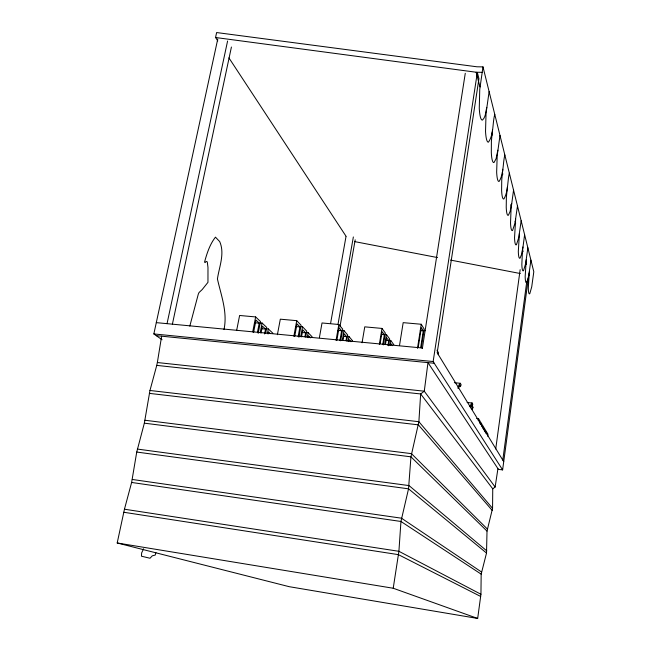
<?xml version="1.0" encoding="UTF-8"?>
<svg xmlns="http://www.w3.org/2000/svg" width="651" height="651" viewBox="0 0 651 651"><rect width="100%" height="100%" fill="white"/><g stroke="black" fill="none" stroke-linecap="round" stroke-linejoin="round"><path stroke-width="0.98" d="M492.563 508.35L492.75 488.828L420.66 393.961L156.745 365.382L149.966 390.478L144.343 423.166L136.734 452.046L131.624 482.456L124.455 509.212L117.196 542.975L289.182 586.681L477.671 618.45L480.943 594.257L481.17 574.133L486.517 553.057L487.013 531.094L492.563 508.35L418.878 421.702L149.966 390.478M223.993 329.552C227.704 312.187 221.145 295.538 217.426 278.97C219.2 266.69 225.01 253.703 219.704 241.586L215.465 237.151C209.874 244.206 206.855 253.556 204.552 262.093L205.073 262.613L206.212 261.442L207.27 261.832L207.978 267.439L207.962 282.339L202.184 289.573L199.027 292.543L198.295 294.171L189.807 326.11M524.608 234.702L522.411 251.481L521.842 264.461A18.098 2.384 -85.1 0 0 523.534 270.645L525.626 263.696L527.855 247.787M526.236 259.765L525.17 276.642A17.544 2.246 -85 0 0 526.757 282.469L528.758 275.617L530.915 260.123M529.353 271.784L528.303 288.124A17.032 2.124 -84.9 0 0 529.8 293.617L531.721 286.871L533.804 271.768L482.985 66.89L476.98 66.793L216.62 32.55L215.546 37.506L217.776 40.899M513.549 190.116L511.084 208.442L510.53 222.959A20.002 2.864 -85.5 0 0 512.573 230.454L514.974 223.228L517.48 205.944M515.665 218.972L514.542 237.696A19.327 2.694 -85.3 0 0 516.463 244.711L518.749 237.574L521.158 220.779M519.417 233.432L518.31 251.498A18.692 2.531 -85.2 0 0 520.108 258.081L521.573 254.378L522.932 246.998M499.992 135.457L497.193 155.654L496.656 172.116A22.394 3.515 -86 0 0 499.179 181.369C503.898 173.622 502.694 163.564 504.842 154.995M502.792 169.268L501.742 180.05L501.612 190.295A21.532 3.279 -85.8 0 0 503.964 198.897C508.366 191.231 507.324 181.556 509.351 173.166M507.389 187L506.372 197.399L506.226 207.197A20.734 3.06 -85.6 0 0 508.415 215.212L510.124 211.461L511.67 203.527M489.121 91.612L486.045 113.258L485.532 131.339A24.364 4.069 -86.5 0 0 488.478 142.138C493.954 134.285 492.311 123.316 494.768 114.389M492.522 129.639L491.391 141.267L491.31 152.521A23.338 3.776 -86.2 0 0 494.036 162.506L496.07 158.787L497.852 150.202M502.784 460.102L526.814 281.289M492.75 488.828L495.142 487.013L424.273 391.202L427.976 362.631L498.422 469.371L502.621 469.9L528.352 278.05M528.62 276.048L528.897 274.038M495.72 448.978L520.157 269.66M485.825 433.061L486.094 431.117L484.645 428.74L484.377 430.693M486.305 433.843L486.574 431.906L487.981 434.225L487.705 436.235M479.86 423.223L480.137 421.295L478.566 418.715L476.654 418.495M480.365 424.159L480.65 422.149L482.171 424.655L481.895 426.649M482.399 427.471L482.676 425.485L484.157 427.935L483.888 429.896M478.29 420.66L478.566 418.715M438.213 354.697L438.514 352.712L436.992 350.205M482.985 66.89L479.754 89.358L479.266 108.359A25.503 4.394 -86.7 0 0 482.464 120.085C485.866 116.952 485.67 111.598 486.761 107.391M495.142 487.013L497.934 468.63M477.671 618.45L393.22 588.244L398.908 551.299L400.951 521.467L408.535 488.828L410.944 456.823L418.878 421.702L420.66 393.961L424.273 391.202L157.355 362.534L156.745 365.382M502.621 469.9L433.143 361.541L477.338 72.513L478.941 78.665L437.187 352.752L503.728 461.64M422.361 348.399L465.27 73.303M417.47 348.318L421.246 324.255L403.181 322.652L399.494 345.583M418.219 347.504L421.335 327.648L423.288 330.838L420.676 347.577M421.238 347.886L424.167 329.08L421.246 324.255M157.355 362.534L161.627 336.185M384.806 344.371L386.425 334.524L384.432 334.337M385.441 344.599L386.564 337.723L388.728 340.66L387.931 345.535M388.541 345.771L389.656 338.968L386.425 334.524M389.892 345.437L390.714 340.416L388.753 340.237M390.535 345.486L390.844 343.549L392.407 345.681M379.33 344.436L381.982 328.421L364.755 326.851L362.054 342.784M380.151 343.663L382.137 331.685L384.367 334.728L382.739 344.631M383.374 344.884L385.327 333.019L381.982 328.421M346.682 341.002L347.715 335.037L343.98 330.602L342.027 330.415M348.09 341.441L348.944 336.494L347.024 336.307M348.798 341.58L349.139 339.594L350.954 341.726M339.936 340.546L341.645 330.773L339.057 327.73L336.811 340.538M340.668 340.807L342.711 329.097L338.837 324.499L322.025 322.969L319.381 337.714M342.288 340.318L343.98 330.602M343.004 340.546L344.184 333.768L346.682 336.705L346.023 340.546M338.056 324.068L353.355 236.956M336.062 340.302L338.837 324.499M339.952 326.826L355.186 239.82M330.594 323.384L346.015 236.468M301.527 336.892L302.813 329.902L305.636 332.84L304.912 336.803M305.685 337.088L306.759 331.196L302.536 326.761L300.518 326.574M307.256 337.543L308.151 332.653L306.157 332.466M308.053 337.69L308.411 335.729L310.454 337.853M293.845 336.274L296.726 320.666L280.321 319.177L277.391 334.704M294.683 336.51L297.019 323.873L299.94 326.908L298.166 336.559M298.899 337.234L301.104 325.264L296.726 320.666M300.713 336.705L302.536 326.761M264.599 333.955L265.535 329.064L262.402 326.127L261.075 333.027M265.641 333.271L266.755 327.453L262.068 323.018L260.099 322.839M267.366 333.735L268.293 328.901L266.349 328.722M268.245 333.89L268.611 331.945L270.425 333.654M257.487 332.083L259.22 323.14L255.981 320.105L253.556 332.58M258.195 333.336L260.481 321.521L255.631 316.931L239.609 315.475L236.663 330.358M260.18 332.832L262.068 323.018M252.718 331.888L255.631 316.931M155.89 552.52L155.231 555.083L152.301 555.816L150.015 558.249L141.47 556.198L141.633 552.935L143.586 548.785M167.038 323.661L227.59 41.013M172.385 324.214L231.422 47.027M162.075 339.765L153.848 333.93L217.776 38.938M470.453 407.738L471.218 404.751L471.812 404.458L472.146 406.029L470.152 405.809M472.374 409.674L472.976 407.119L469.998 406.785M458.54 388.265L459.842 384.66L460.436 386.604L458.45 386.393L457.938 388.313M470.234 406.533L471.462 403.433A10.945 1.815 -83.9 0 1 472.414 403.319L472.772 404.32L472.146 406.029M458.459 386.425L459.468 383.927L460.347 383.293L461.136 384.806L460.436 386.604M471.942 408.95L472.976 407.119M215.546 37.506L476.15 72.228L482.163 72.334M423.158 330.48L425.127 330.659M420.31 330.57L423.288 330.838M255.249 322.774L259.22 323.14M296.115 326.558L299.94 326.908M337.723 330.415L341.645 330.773M381.356 334.451L384.367 334.728M261.629 328.69L265.535 329.064M301.633 332.458L305.636 332.84M343.793 336.429L346.682 336.705M385.766 340.383L388.728 340.66M156.297 322.636L422.475 348.016M153.848 333.93L433.143 361.541M156.273 335.656L434.241 363.258M454.365 382.674L460.347 383.293M467.133 402.481L472.13 403.026M149.339 393.367L418.39 424.851L492.278 510.457M144.97 420.245L411.432 453.641L487.298 528.962M144.343 423.166L410.944 456.823L487.013 531.094M137.369 449.076L409.031 485.589L486.802 550.909M136.734 452.046L408.535 488.828L486.517 553.057M132.267 479.462L401.455 518.188L481.463 571.96M131.624 482.456L400.951 521.467L481.17 574.133M124.455 509.212L398.908 551.299L480.943 594.257M123.796 512.264L398.396 554.636L480.65 596.446M117.196 542.975L393.22 588.244M354.803 241.635L437.545 257.576M450.5 260.075L520.279 273.526M268.293 328.901L272.826 333.19M308.151 332.653L312.228 336.941M348.944 336.494L352.557 340.774M390.714 340.416L393.831 344.704M228.924 57.882L346.031 236.232M482.66 427.772L483.652 429.391M484.637 430.986L485.597 432.565M476.15 72.228L479.99 86.941M492.05 133.032L492.563 135.001M502.312 172.271L502.824 174.232M510.783 204.634L511.295 206.595M515.144 221.307L515.657 223.269M522.582 249.748L523.095 251.709M525.918 262.499L526.431 264.461"/></g></svg>
